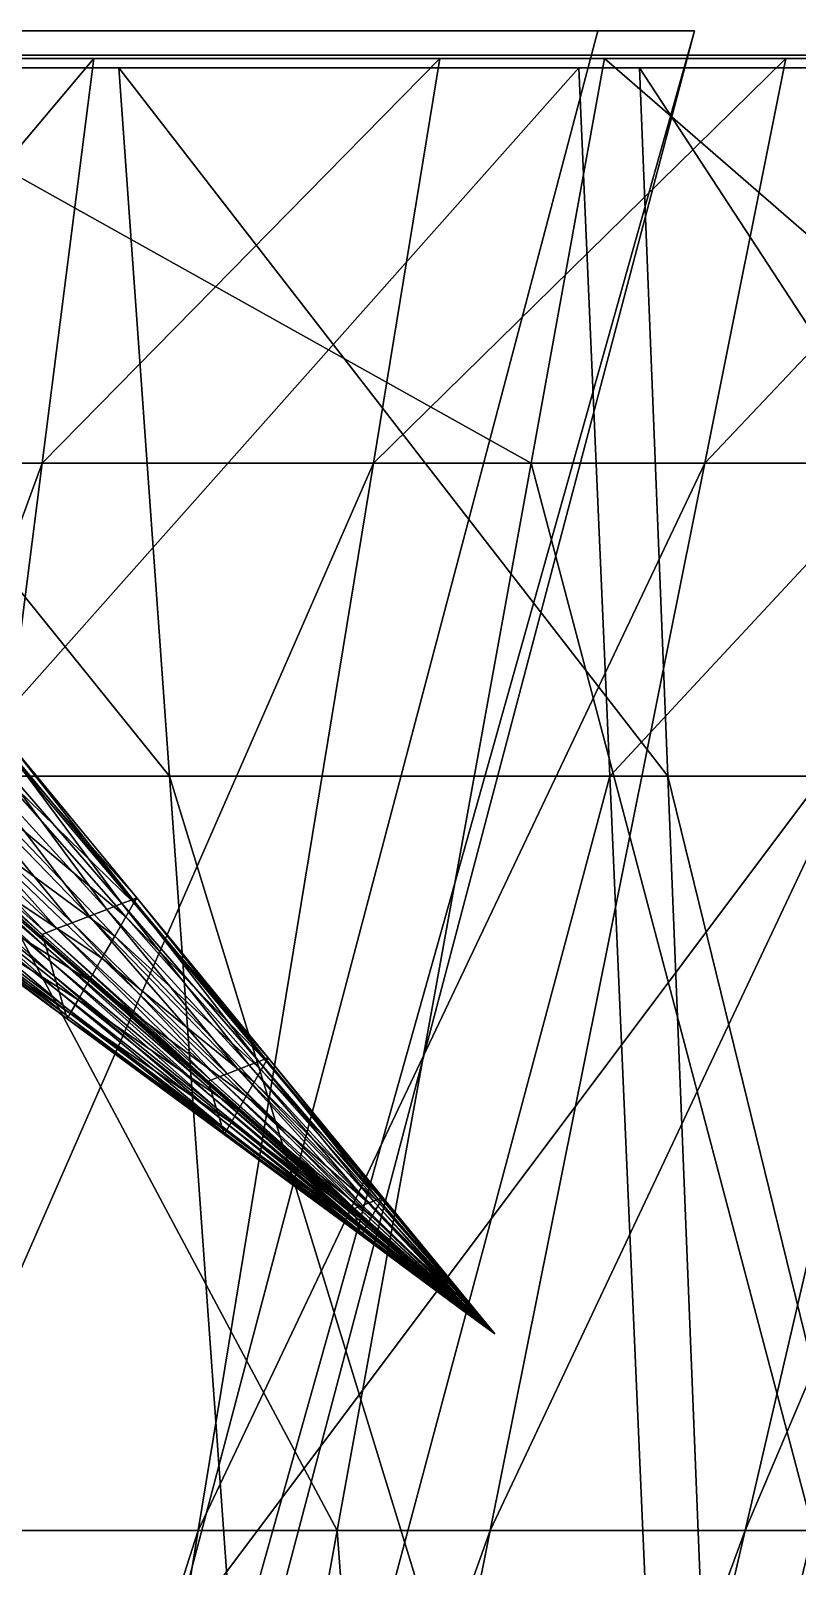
# Model space of a CAD drawing. Header units: metres. Extents: x -2.35 to 2.28, y -2.72 to 2.54.
# Drawn here: x 1.5047 to 1.7489, y 2.0543 to 2.5432 of the extents above; entities that cross this region are included whole.
import ezdxf

# ---------------------------------------------------------------- set-up
doc = ezdxf.new("R2010")
doc.units = ezdxf.units.M

msp = doc.modelspace()

# ---------------------------------------------------------------- linework, layer by layer
at = {"layer": 'Prism'}
for points in [[(1.68537, 2.54319, 0.47662), (0.76472, 2.54319, 0.90749), (0.73393, 2.54319, 0.82292)], [(1.20965, 0.74319, 0.64977), (1.68537, 2.54319, 0.47662), (0.73393, 2.54319, 0.82292)], [(1.68537, 2.54319, 0.47662), (1.71615, 2.54319, 0.56119), (0.76472, 2.54319, 0.90749)], [(1.71615, 2.54319, 0.56119), (1.24044, 0.74319, 0.73434), (0.76472, 2.54319, 0.90749)], [(1.20965, 0.74319, 0.64977), (1.71615, 2.54319, 0.56119), (1.68537, 2.54319, 0.47662)], [(1.20965, 0.74319, 0.64977), (1.24044, 0.74319, 0.73434), (1.71615, 2.54319, 0.56119)]]:
    msp.add_3dface(points, dxfattribs=at)
at = {"layer": 'Prism 3'}
for points in [[(1.92924, 0.43542, 0.19753), (-0.03951, 2.53542, -0.2356), (-0.03951, 0.43542, -0.2356)], [(1.92924, 0.43542, 0.19753), (1.92924, 2.53542, 0.19753), (-0.03951, 2.53542, -0.2356)], [(-0.03951, 2.53542, -0.2356), (1.92924, 2.53542, 0.19753), (0.35424, 2.53542, 0.77503)], [(0.35424, 0.43542, 0.77503), (1.92924, 2.53542, 0.19753), (1.92924, 0.43542, 0.19753)], [(0.35424, 0.43542, 0.77503), (0.35424, 2.53542, 0.77503), (1.92924, 2.53542, 0.19753)]]:
    msp.add_3dface(points, dxfattribs=at)
at = {"layer": 'Pyramid 1'}
for points in [[(1.42861, 2.53439, 0.8659), (1.1424, 2.53439, 0.465), (1.52479, 2.53439, 0.73502)], [(1.1424, 2.53439, 0.465), (1.43353, 2.53439, 0.35904), (1.52479, 2.53439, 0.73502)], [(1.41632, 2.40549, 0.84867), (1.52479, 2.53439, 0.73502), (1.50835, 2.40549, 0.72342)], [(1.41632, 2.40549, 0.84867), (1.42861, 2.53439, 0.8659), (1.52479, 2.53439, 0.73502)], [(1.66408, 2.40549, 0.27513), (1.43353, 2.53439, 0.35904), (1.42102, 2.40549, 0.36359)], [(1.66408, 2.40549, 0.27513), (1.6875, 2.53439, 0.2666), (1.43353, 2.53439, 0.35904)], [(1.43353, 2.53439, 0.35904), (1.74527, 2.53439, 0.43497), (1.63503, 2.53439, 0.585)], [(1.43353, 2.53439, 0.35904), (1.63503, 2.53439, 0.585), (1.52479, 2.53439, 0.73502)], [(1.43353, 2.53439, 0.35904), (1.6875, 2.53439, 0.2666), (1.74527, 2.53439, 0.43497)], [(1.50835, 2.40549, 0.72342), (1.63503, 2.53439, 0.585), (1.61386, 2.40549, 0.57984)], [(1.50835, 2.40549, 0.72342), (1.52479, 2.53439, 0.73502), (1.63503, 2.53439, 0.585)], [(1.61386, 2.40549, 0.57984), (1.74527, 2.53439, 0.43497), (1.71937, 2.40549, 0.43626)], [(1.61386, 2.40549, 0.57984), (1.63503, 2.53439, 0.585), (1.74527, 2.53439, 0.43497)], [(1.83599, 2.40549, 0.21255), (1.6875, 2.53439, 0.2666), (1.66408, 2.40549, 0.27513)], [(1.83599, 2.40549, 0.21255), (1.86713, 2.53439, 0.20122), (1.6875, 2.53439, 0.2666)], [(1.84144, 2.53439, 0.3041), (1.74527, 2.53439, 0.43497), (1.6875, 2.53439, 0.2666)], [(1.86713, 2.53439, 0.20122), (1.84144, 2.53439, 0.3041), (1.6875, 2.53439, 0.2666)], [(1.71937, 2.40549, 0.43626), (1.84144, 2.53439, 0.3041), (1.81141, 2.40549, 0.31101)], [(1.71937, 2.40549, 0.43626), (1.74527, 2.53439, 0.43497), (1.84144, 2.53439, 0.3041)], [(1.38389, 2.06564, 0.80326), (1.50835, 2.40549, 0.72342), (1.46504, 2.06564, 0.69283)], [(1.38389, 2.06564, 0.80326), (1.41632, 2.40549, 0.84867), (1.50835, 2.40549, 0.72342)], [(1.60233, 2.06564, 0.2976), (1.42102, 2.40549, 0.36359), (1.38804, 2.06564, 0.37559)], [(1.60233, 2.06564, 0.2976), (1.66408, 2.40549, 0.27513), (1.42102, 2.40549, 0.36359)], [(1.46504, 2.06564, 0.69283), (1.61386, 2.40549, 0.57984), (1.55806, 2.06564, 0.56625)], [(1.46504, 2.06564, 0.69283), (1.50835, 2.40549, 0.72342), (1.61386, 2.40549, 0.57984)], [(1.55806, 2.06564, 0.56625), (1.71937, 2.40549, 0.43626), (1.65108, 2.06564, 0.43967)], [(1.55806, 2.06564, 0.56625), (1.61386, 2.40549, 0.57984), (1.71937, 2.40549, 0.43626)], [(1.75389, 2.06564, 0.24244), (1.66408, 2.40549, 0.27513), (1.60233, 2.06564, 0.2976)], [(1.65108, 2.06564, 0.43967), (1.81141, 2.40549, 0.31101), (1.73222, 2.06564, 0.32924)], [(1.65108, 2.06564, 0.43967), (1.71937, 2.40549, 0.43626), (1.81141, 2.40549, 0.31101)], [(1.75389, 2.06564, 0.24244), (1.83599, 2.40549, 0.21255), (1.66408, 2.40549, 0.27513)], [(1.73222, 2.06564, 0.32924), (1.87651, 2.40549, 0.22242), (1.78961, 2.06564, 0.25114)], [(1.73222, 2.06564, 0.32924), (1.81141, 2.40549, 0.31101), (1.87651, 2.40549, 0.22242)], [(1.51503, 1.58518, 0.32938), (1.38804, 2.06564, 0.37559), (1.34142, 1.58518, 0.39256)], [(1.51503, 1.58518, 0.32938), (1.60233, 2.06564, 0.2976), (1.38804, 2.06564, 0.37559)], [(1.4038, 1.58518, 0.64959), (1.55806, 2.06564, 0.56625), (1.47916, 1.58518, 0.54703)], [(1.4038, 1.58518, 0.64959), (1.46504, 2.06564, 0.69283), (1.55806, 2.06564, 0.56625)], [(1.47916, 1.58518, 0.54703), (1.65108, 2.06564, 0.43967), (1.55452, 1.58518, 0.44447)], [(1.47916, 1.58518, 0.54703), (1.55806, 2.06564, 0.56625), (1.65108, 2.06564, 0.43967)], [(1.63782, 1.58518, 0.28468), (1.60233, 2.06564, 0.2976), (1.51503, 1.58518, 0.32938)], [(1.55452, 1.58518, 0.44447), (1.73222, 2.06564, 0.32924), (1.62026, 1.58518, 0.35501)], [(1.55452, 1.58518, 0.44447), (1.65108, 2.06564, 0.43967), (1.73222, 2.06564, 0.32924)], [(1.63782, 1.58518, 0.28468), (1.75389, 2.06564, 0.24244), (1.60233, 2.06564, 0.2976)], [(1.62026, 1.58518, 0.35501), (1.78961, 2.06564, 0.25114), (1.66676, 1.58518, 0.29173)], [(1.62026, 1.58518, 0.35501), (1.73222, 2.06564, 0.32924), (1.78961, 2.06564, 0.25114)], [(1.6844, 1.58518, 0.26773), (1.75389, 2.06564, 0.24244), (1.63782, 1.58518, 0.28468)], [(1.66676, 1.58518, 0.29173), (1.81138, 2.06564, 0.22151), (1.6844, 1.58518, 0.26773)], [(1.66676, 1.58518, 0.29173), (1.78961, 2.06564, 0.25114), (1.81138, 2.06564, 0.22151)], [(1.6844, 1.58518, 0.26773), (1.81138, 2.06564, 0.22151), (1.75389, 2.06564, 0.24244)]]:
    msp.add_3dface(points, dxfattribs=at)
at = {"layer": 'Pyramid 14'}
for points in [[(1.54894, 2.30583, -0.07875), (1.3669, 2.53141, -0.0491), (1.39021, 2.30583, -0.03912)], [(1.54894, 2.30583, -0.07875), (1.53276, 2.53141, -0.09051), (1.3669, 2.53141, -0.0491)], [(1.4596, 2.53141, 0.09583), (1.3669, 2.53141, -0.0491), (1.53276, 2.53141, -0.09051)], [(1.47892, 2.30583, 0.09959), (1.4596, 2.53141, 0.09583), (1.67925, 2.53141, 0.13853)], [(1.4596, 2.53141, 0.09583), (1.53276, 2.53141, -0.09051), (1.67925, 2.53141, 0.13853)], [(1.47892, 2.30583, 0.09959), (1.67925, 2.53141, 0.13853), (1.68913, 2.30583, 0.14045)], [(1.70766, 2.30583, -0.11837), (1.53276, 2.53141, -0.09051), (1.54894, 2.30583, -0.07875)], [(1.70766, 2.30583, -0.11837), (1.69861, 2.53141, -0.13191), (1.53276, 2.53141, -0.09051)], [(1.67925, 2.53141, 0.13853), (1.53276, 2.53141, -0.09051), (1.69861, 2.53141, -0.13191)], [(1.68913, 2.30583, 0.14045), (1.67925, 2.53141, 0.13853), (1.89889, 2.53141, 0.18122)], [(1.89889, 2.53141, 0.18122), (1.67925, 2.53141, 0.13853), (1.69861, 2.53141, -0.13191)], [(1.68913, 2.30583, 0.14045), (1.89889, 2.53141, 0.18122), (1.89934, 2.30583, 0.18131)], [(1.84613, 2.30583, -0.15294), (1.69861, 2.53141, -0.13191), (1.70766, 2.30583, -0.11837)], [(1.84613, 2.30583, -0.15294), (1.84329, 2.53141, -0.16803), (1.69861, 2.53141, -0.13191)], [(1.84329, 2.53141, -0.16803), (2.07715, 2.53141, -0.05833), (1.69861, 2.53141, -0.13191)], [(1.69861, 2.53141, -0.13191), (2.07715, 2.53141, -0.05833), (1.89889, 2.53141, 0.18122)], [(1.3682, 1.7111, 0.07807), (1.47892, 2.30583, 0.09959), (1.52987, 1.7111, 0.10949)], [(1.59159, 1.7111, -0.04773), (1.39021, 2.30583, -0.03912), (1.45165, 1.7111, -0.0128)], [(1.59159, 1.7111, -0.04773), (1.54894, 2.30583, -0.07875), (1.39021, 2.30583, -0.03912)], [(1.52987, 1.7111, 0.10949), (1.47892, 2.30583, 0.09959), (1.68913, 2.30583, 0.14045)], [(1.52987, 1.7111, 0.10949), (1.68913, 2.30583, 0.14045), (1.71519, 1.7111, 0.14551)], [(1.73153, 1.7111, -0.08267), (1.54894, 2.30583, -0.07875), (1.59159, 1.7111, -0.04773)], [(1.73153, 1.7111, -0.08267), (1.70766, 2.30583, -0.11837), (1.54894, 2.30583, -0.07875)], [(1.71519, 1.7111, 0.14551), (1.68913, 2.30583, 0.14045), (1.89934, 2.30583, 0.18131)], [(1.85361, 1.7111, -0.11314), (1.70766, 2.30583, -0.11837), (1.73153, 1.7111, -0.08267)], [(1.85361, 1.7111, -0.11314), (1.84613, 2.30583, -0.15294), (1.70766, 2.30583, -0.11837)], [(1.71519, 1.7111, 0.14551), (1.89934, 2.30583, 0.18131), (1.90052, 1.7111, 0.18154)]]:
    msp.add_3dface(points, dxfattribs=at)
at = {"layer": 'Pyramid 4'}
for points in [[(1.53719, 2.26661, 0.97192), (1.49485, 2.3174, 0.93751), (1.49662, 2.31808, 0.93552)], [(1.53848, 2.26711, 0.97047), (1.49662, 2.31808, 0.93552), (1.49532, 2.31582, 0.93465)], [(1.53719, 2.26661, 0.97192), (1.49662, 2.31808, 0.93552), (1.53848, 2.26711, 0.97047)], [(1.52341, 2.26129, 0.98741), (1.47601, 2.31012, 0.95868), (1.48358, 2.31304, 0.95018)], [(1.52894, 2.26343, 0.98119), (1.48358, 2.31304, 0.95018), (1.49018, 2.31559, 0.94276)], [(1.52341, 2.26129, 0.98741), (1.48358, 2.31304, 0.95018), (1.52894, 2.26343, 0.98119)], [(1.53377, 2.26529, 0.97576), (1.49018, 2.31559, 0.94276), (1.49485, 2.3174, 0.93751)], [(1.52894, 2.26343, 0.98119), (1.49018, 2.31559, 0.94276), (1.53377, 2.26529, 0.97576)], [(1.53753, 2.26546, 0.96983), (1.49532, 2.31582, 0.93465), (1.49189, 2.30986, 0.93235)], [(1.53377, 2.26529, 0.97576), (1.49485, 2.3174, 0.93751), (1.53719, 2.26661, 0.97192)], [(1.53848, 2.26711, 0.97047), (1.49532, 2.31582, 0.93465), (1.53753, 2.26546, 0.96983)], [(1.51787, 2.25915, 0.99363), (1.46844, 2.3072, 0.96718), (1.47601, 2.31012, 0.95868)], [(1.51787, 2.25915, 0.99363), (1.47601, 2.31012, 0.95868), (1.52341, 2.26129, 0.98741)], [(1.53502, 2.2611, 0.96815), (1.49189, 2.30986, 0.93235), (1.48703, 2.30143, 0.9291)], [(1.53753, 2.26546, 0.96983), (1.49189, 2.30986, 0.93235), (1.53502, 2.2611, 0.96815)], [(1.50833, 2.25547, 1.00435), (1.45539, 2.30216, 0.98184), (1.45717, 2.30284, 0.97985)], [(1.50962, 2.25597, 1.00289), (1.45717, 2.30284, 0.97985), (1.46184, 2.30465, 0.9746)], [(1.50833, 2.25547, 1.00435), (1.45717, 2.30284, 0.97985), (1.50962, 2.25597, 1.00289)], [(1.51304, 2.25729, 0.99905), (1.46184, 2.30465, 0.9746), (1.46844, 2.3072, 0.96718)], [(1.50962, 2.25597, 1.00289), (1.46184, 2.30465, 0.9746), (1.51304, 2.25729, 0.99905)], [(1.51304, 2.25729, 0.99905), (1.46844, 2.3072, 0.96718), (1.51787, 2.25915, 0.99363)], [(1.50867, 2.25431, 1.00225), (1.45539, 2.30216, 0.98184), (1.50833, 2.25547, 1.00435)], [(1.50867, 2.25431, 1.00225), (1.45586, 2.30058, 0.97898), (1.45539, 2.30216, 0.98184)], [(1.50958, 2.25127, 0.99674), (1.45586, 2.30058, 0.97898), (1.50867, 2.25431, 1.00225)], [(1.50958, 2.25127, 0.99674), (1.4571, 2.29643, 0.97143), (1.45586, 2.30058, 0.97898)], [(1.53147, 2.25493, 0.96577), (1.48703, 2.30143, 0.9291), (1.48147, 2.29177, 0.92538)], [(1.53502, 2.2611, 0.96815), (1.48703, 2.30143, 0.9291), (1.53147, 2.25493, 0.96577)], [(1.51086, 2.24697, 0.98893), (1.4571, 2.29643, 0.97143), (1.50958, 2.25127, 0.99674)], [(1.51086, 2.24697, 0.98893), (1.45885, 2.29055, 0.96077), (1.4571, 2.29643, 0.97143)], [(1.51232, 2.24205, 0.97999), (1.45885, 2.29055, 0.96077), (1.51086, 2.24697, 0.98893)], [(1.51232, 2.24205, 0.97999), (1.46086, 2.28381, 0.94854), (1.45885, 2.29055, 0.96077)], [(1.5274, 2.24787, 0.96305), (1.48147, 2.29177, 0.92538), (1.47591, 2.28211, 0.92165)], [(1.53147, 2.25493, 0.96577), (1.48147, 2.29177, 0.92538), (1.5274, 2.24787, 0.96305)], [(1.51379, 2.23712, 0.97105), (1.46086, 2.28381, 0.94854), (1.51232, 2.24205, 0.97999)], [(1.51379, 2.23712, 0.97105), (1.46286, 2.27707, 0.93631), (1.46086, 2.28381, 0.94854)], [(1.52333, 2.2408, 0.96033), (1.47591, 2.28211, 0.92165), (1.47105, 2.27368, 0.9184)], [(1.5274, 2.24787, 0.96305), (1.47591, 2.28211, 0.92165), (1.52333, 2.2408, 0.96033)], [(1.51507, 2.23282, 0.96324), (1.46286, 2.27707, 0.93631), (1.51379, 2.23712, 0.97105)], [(1.51507, 2.23282, 0.96324), (1.46461, 2.27119, 0.92564), (1.46286, 2.27707, 0.93631)], [(1.51978, 2.23464, 0.95795), (1.47105, 2.27368, 0.9184), (1.46762, 2.26772, 0.91611)], [(1.52333, 2.2408, 0.96033), (1.47105, 2.27368, 0.9184), (1.51978, 2.23464, 0.95795)], [(1.51597, 2.22978, 0.95772), (1.46461, 2.27119, 0.92564), (1.51507, 2.23282, 0.96324)], [(1.51597, 2.22978, 0.95772), (1.46585, 2.26704, 0.9181), (1.46461, 2.27119, 0.92564)], [(1.51632, 2.22862, 0.95563), (1.46585, 2.26704, 0.9181), (1.51597, 2.22978, 0.95772)], [(1.51632, 2.22862, 0.95563), (1.46632, 2.26546, 0.91523), (1.46585, 2.26704, 0.9181)], [(1.51727, 2.23028, 0.95627), (1.46762, 2.26772, 0.91611), (1.46632, 2.26546, 0.91523)], [(1.51727, 2.23028, 0.95627), (1.46632, 2.26546, 0.91523), (1.51632, 2.22862, 0.95563)], [(1.51978, 2.23464, 0.95795), (1.46762, 2.26772, 0.91611), (1.51727, 2.23028, 0.95627)], [(1.57431, 2.21381, 1.0122), (1.52894, 2.26343, 0.98119), (1.53377, 2.26529, 0.97576)], [(1.57736, 2.21499, 1.00877), (1.53377, 2.26529, 0.97576), (1.53719, 2.26661, 0.97192)], [(1.57431, 2.21381, 1.0122), (1.53377, 2.26529, 0.97576), (1.57736, 2.21499, 1.00877)], [(1.57974, 2.2151, 1.00501), (1.53753, 2.26546, 0.96983), (1.53502, 2.2611, 0.96815)], [(1.57952, 2.21583, 1.00634), (1.53719, 2.26661, 0.97192), (1.53848, 2.26711, 0.97047)], [(1.57736, 2.21499, 1.00877), (1.53719, 2.26661, 0.97192), (1.57952, 2.21583, 1.00634)], [(1.58034, 2.21614, 1.00542), (1.53848, 2.26711, 0.97047), (1.53753, 2.26546, 0.96983)], [(1.58034, 2.21614, 1.00542), (1.53753, 2.26546, 0.96983), (1.57974, 2.2151, 1.00501)], [(1.57952, 2.21583, 1.00634), (1.53848, 2.26711, 0.97047), (1.58034, 2.21614, 1.00542)], [(1.56424, 2.20993, 1.02351), (1.51304, 2.25729, 0.99905), (1.51787, 2.25915, 0.99363)], [(1.5673, 2.21111, 1.02007), (1.51787, 2.25915, 0.99363), (1.52341, 2.26129, 0.98741)], [(1.56424, 2.20993, 1.02351), (1.51787, 2.25915, 0.99363), (1.5673, 2.21111, 1.02007)], [(1.5708, 2.21246, 1.01614), (1.52341, 2.26129, 0.98741), (1.52894, 2.26343, 0.98119)], [(1.5673, 2.21111, 1.02007), (1.52341, 2.26129, 0.98741), (1.5708, 2.21246, 1.01614)], [(1.5708, 2.21246, 1.01614), (1.52894, 2.26343, 0.98119), (1.57431, 2.21381, 1.0122)], [(1.57815, 2.21234, 1.00395), (1.53502, 2.2611, 0.96815), (1.53147, 2.25493, 0.96577)], [(1.57974, 2.2151, 1.00501), (1.53502, 2.2611, 0.96815), (1.57815, 2.21234, 1.00395)], [(1.56126, 2.20877, 1.02686), (1.50833, 2.25547, 1.00435), (1.50962, 2.25597, 1.00289)], [(1.56148, 2.20804, 1.02553), (1.50833, 2.25547, 1.00435), (1.56126, 2.20877, 1.02686)], [(1.56148, 2.20804, 1.02553), (1.50867, 2.25431, 1.00225), (1.50833, 2.25547, 1.00435)], [(1.56205, 2.20612, 1.02204), (1.50867, 2.25431, 1.00225), (1.56148, 2.20804, 1.02553)], [(1.56205, 2.20612, 1.02204), (1.50958, 2.25127, 0.99674), (1.50867, 2.25431, 1.00225)], [(1.56208, 2.20909, 1.02593), (1.50962, 2.25597, 1.00289), (1.51304, 2.25729, 0.99905)], [(1.56126, 2.20877, 1.02686), (1.50962, 2.25597, 1.00289), (1.56208, 2.20909, 1.02593)], [(1.56208, 2.20909, 1.02593), (1.51304, 2.25729, 0.99905), (1.56424, 2.20993, 1.02351)], [(1.57591, 2.20844, 1.00244), (1.53147, 2.25493, 0.96577), (1.5274, 2.24787, 0.96305)], [(1.57815, 2.21234, 1.00395), (1.53147, 2.25493, 0.96577), (1.57591, 2.20844, 1.00244)], [(1.56286, 2.2034, 1.0171), (1.50958, 2.25127, 0.99674), (1.56205, 2.20612, 1.02204)], [(1.56286, 2.2034, 1.0171), (1.51086, 2.24697, 0.98893), (1.50958, 2.25127, 0.99674)], [(1.56379, 2.20028, 1.01144), (1.51086, 2.24697, 0.98893), (1.56286, 2.2034, 1.0171)], [(1.56379, 2.20028, 1.01144), (1.51232, 2.24205, 0.97999), (1.51086, 2.24697, 0.98893)], [(1.57333, 2.20397, 1.00072), (1.5274, 2.24787, 0.96305), (1.52333, 2.2408, 0.96033)], [(1.57591, 2.20844, 1.00244), (1.5274, 2.24787, 0.96305), (1.57333, 2.20397, 1.00072)], [(1.56472, 2.19716, 1.00578), (1.51232, 2.24205, 0.97999), (1.56379, 2.20028, 1.01144)], [(1.56472, 2.19716, 1.00578), (1.51379, 2.23712, 0.97105), (1.51232, 2.24205, 0.97999)], [(1.57075, 2.19949, 0.999), (1.52333, 2.2408, 0.96033), (1.51978, 2.23464, 0.95795)], [(1.57333, 2.20397, 1.00072), (1.52333, 2.2408, 0.96033), (1.57075, 2.19949, 0.999)], [(1.56553, 2.19444, 1.00084), (1.51379, 2.23712, 0.97105), (1.56472, 2.19716, 1.00578)], [(1.56553, 2.19444, 1.00084), (1.51507, 2.23282, 0.96324), (1.51379, 2.23712, 0.97105)], [(1.56851, 2.19559, 0.99749), (1.51978, 2.23464, 0.95795), (1.51727, 2.23028, 0.95627)], [(1.57075, 2.19949, 0.999), (1.51978, 2.23464, 0.95795), (1.56851, 2.19559, 0.99749)], [(1.5661, 2.19252, 0.99735), (1.51507, 2.23282, 0.96324), (1.56553, 2.19444, 1.00084)], [(1.5661, 2.19252, 0.99735), (1.51597, 2.22978, 0.95772), (1.51507, 2.23282, 0.96324)], [(1.56632, 2.19179, 0.99603), (1.51597, 2.22978, 0.95772), (1.5661, 2.19252, 0.99735)], [(1.56632, 2.19179, 0.99603), (1.51632, 2.22862, 0.95563), (1.51597, 2.22978, 0.95772)], [(1.56692, 2.19283, 0.99643), (1.51727, 2.23028, 0.95627), (1.51632, 2.22862, 0.95563)], [(1.56851, 2.19559, 0.99749), (1.51727, 2.23028, 0.95627), (1.56692, 2.19283, 0.99643)], [(1.56692, 2.19283, 0.99643), (1.51632, 2.22862, 0.95563), (1.56632, 2.19179, 0.99603)], [(1.61388, 2.17053, 1.03925), (1.57431, 2.21381, 1.0122), (1.57736, 2.21499, 1.00877)], [(1.61539, 2.17111, 1.03756), (1.57736, 2.21499, 1.00877), (1.57952, 2.21583, 1.00634)], [(1.61388, 2.17053, 1.03925), (1.57736, 2.21499, 1.00877), (1.61539, 2.17111, 1.03756)], [(1.61656, 2.17116, 1.0357), (1.57974, 2.2151, 1.00501), (1.57815, 2.21234, 1.00395)], [(1.61645, 2.17152, 1.03636), (1.57952, 2.21583, 1.00634), (1.58034, 2.21614, 1.00542)], [(1.61539, 2.17111, 1.03756), (1.57952, 2.21583, 1.00634), (1.61645, 2.17152, 1.03636)], [(1.61686, 2.17168, 1.0359), (1.58034, 2.21614, 1.00542), (1.57974, 2.2151, 1.00501)], [(1.61686, 2.17168, 1.0359), (1.57974, 2.2151, 1.00501), (1.61656, 2.17116, 1.0357)], [(1.61645, 2.17152, 1.03636), (1.58034, 2.21614, 1.00542), (1.61686, 2.17168, 1.0359)], [(1.60784, 2.1682, 1.04604), (1.56208, 2.20909, 1.02593), (1.56424, 2.20993, 1.02351)], [(1.60891, 2.16861, 1.04484), (1.56424, 2.20993, 1.02351), (1.5673, 2.21111, 1.02007)], [(1.60784, 2.1682, 1.04604), (1.56424, 2.20993, 1.02351), (1.60891, 2.16861, 1.04484)], [(1.61042, 2.16919, 1.04314), (1.5673, 2.21111, 1.02007), (1.5708, 2.21246, 1.01614)], [(1.60891, 2.16861, 1.04484), (1.5673, 2.21111, 1.02007), (1.61042, 2.16919, 1.04314)], [(1.61215, 2.16986, 1.0412), (1.5708, 2.21246, 1.01614), (1.57431, 2.21381, 1.0122)], [(1.61042, 2.16919, 1.04314), (1.5708, 2.21246, 1.01614), (1.61215, 2.16986, 1.0412)], [(1.61215, 2.16986, 1.0412), (1.57431, 2.21381, 1.0122), (1.61388, 2.17053, 1.03925)], [(1.61578, 2.1698, 1.03518), (1.57815, 2.21234, 1.00395), (1.57591, 2.20844, 1.00244)], [(1.61656, 2.17116, 1.0357), (1.57815, 2.21234, 1.00395), (1.61578, 2.1698, 1.03518)], [(1.60744, 2.16804, 1.04649), (1.56126, 2.20877, 1.02686), (1.56208, 2.20909, 1.02593)], [(1.60754, 2.16768, 1.04584), (1.56126, 2.20877, 1.02686), (1.60744, 2.16804, 1.04649)], [(1.60754, 2.16768, 1.04584), (1.56148, 2.20804, 1.02553), (1.56126, 2.20877, 1.02686)], [(1.60783, 2.16673, 1.04411), (1.56148, 2.20804, 1.02553), (1.60754, 2.16768, 1.04584)], [(1.60783, 2.16673, 1.04411), (1.56205, 2.20612, 1.02204), (1.56148, 2.20804, 1.02553)], [(1.60823, 2.16539, 1.04167), (1.56205, 2.20612, 1.02204), (1.60783, 2.16673, 1.04411)], [(1.60823, 2.16539, 1.04167), (1.56286, 2.2034, 1.0171), (1.56205, 2.20612, 1.02204)], [(1.60744, 2.16804, 1.04649), (1.56208, 2.20909, 1.02593), (1.60784, 2.1682, 1.04604)], [(1.61467, 2.16788, 1.03444), (1.57591, 2.20844, 1.00244), (1.57333, 2.20397, 1.00072)], [(1.61578, 2.1698, 1.03518), (1.57591, 2.20844, 1.00244), (1.61467, 2.16788, 1.03444)], [(1.60868, 2.16385, 1.03888), (1.56286, 2.2034, 1.0171), (1.60823, 2.16539, 1.04167)], [(1.60868, 2.16385, 1.03888), (1.56379, 2.20028, 1.01144), (1.56286, 2.2034, 1.0171)], [(1.60914, 2.16231, 1.03608), (1.56379, 2.20028, 1.01144), (1.60868, 2.16385, 1.03888)], [(1.60914, 2.16231, 1.03608), (1.56472, 2.19716, 1.00578), (1.56379, 2.20028, 1.01144)], [(1.6134, 2.16567, 1.03358), (1.57333, 2.20397, 1.00072), (1.57075, 2.19949, 0.999)], [(1.61467, 2.16788, 1.03444), (1.57333, 2.20397, 1.00072), (1.6134, 2.16567, 1.03358)], [(1.60954, 2.16096, 1.03364), (1.56472, 2.19716, 1.00578), (1.60914, 2.16231, 1.03608)], [(1.60954, 2.16096, 1.03364), (1.56553, 2.19444, 1.00084), (1.56472, 2.19716, 1.00578)], [(1.61101, 2.16153, 1.03199), (1.56851, 2.19559, 0.99749), (1.56692, 2.19283, 0.99643)], [(1.61212, 2.16346, 1.03273), (1.57075, 2.19949, 0.999), (1.56851, 2.19559, 0.99749)], [(1.61212, 2.16346, 1.03273), (1.56851, 2.19559, 0.99749), (1.61101, 2.16153, 1.03199)], [(1.6134, 2.16567, 1.03358), (1.57075, 2.19949, 0.999), (1.61212, 2.16346, 1.03273)], [(1.60983, 2.16001, 1.03192), (1.56553, 2.19444, 1.00084), (1.60954, 2.16096, 1.03364)], [(1.60983, 2.16001, 1.03192), (1.5661, 2.19252, 0.99735), (1.56553, 2.19444, 1.00084)], [(1.60993, 2.15965, 1.03127), (1.5661, 2.19252, 0.99735), (1.60983, 2.16001, 1.03192)], [(1.60993, 2.15965, 1.03127), (1.56632, 2.19179, 0.99603), (1.5661, 2.19252, 0.99735)], [(1.61023, 2.16017, 1.03147), (1.56692, 2.19283, 0.99643), (1.56632, 2.19179, 0.99603)], [(1.61023, 2.16017, 1.03147), (1.56632, 2.19179, 0.99603), (1.60993, 2.15965, 1.03127)], [(1.61101, 2.16153, 1.03199), (1.56692, 2.19283, 0.99643), (1.61023, 2.16017, 1.03147)], [(1.64187, 2.13991, 1.05839), (1.61388, 2.17053, 1.03925), (1.61539, 2.17111, 1.03756)], [(1.64228, 2.14008, 1.05792), (1.61539, 2.17111, 1.03756), (1.61645, 2.17152, 1.03636)], [(1.64187, 2.13991, 1.05839), (1.61539, 2.17111, 1.03756), (1.64228, 2.14008, 1.05792)], [(1.64261, 2.14009, 1.05741), (1.61656, 2.17116, 1.0357), (1.61578, 2.1698, 1.03518)], [(1.64258, 2.14019, 1.05759), (1.61645, 2.17152, 1.03636), (1.61686, 2.17168, 1.0359)], [(1.64228, 2.14008, 1.05792), (1.61645, 2.17152, 1.03636), (1.64258, 2.14019, 1.05759)], [(1.64269, 2.14023, 1.05747), (1.61686, 2.17168, 1.0359), (1.61656, 2.17116, 1.0357)], [(1.64269, 2.14023, 1.05747), (1.61656, 2.17116, 1.0357), (1.64261, 2.14009, 1.05741)], [(1.64258, 2.14019, 1.05759), (1.61686, 2.17168, 1.0359), (1.64269, 2.14023, 1.05747)], [(1.6401, 2.13923, 1.06038), (1.60744, 2.16804, 1.04649), (1.60784, 2.1682, 1.04604)], [(1.64013, 2.13913, 1.0602), (1.60744, 2.16804, 1.04649), (1.6401, 2.13923, 1.06038)], [(1.64013, 2.13913, 1.0602), (1.60754, 2.16768, 1.04584), (1.60744, 2.16804, 1.04649)], [(1.6402, 2.13887, 1.05972), (1.60754, 2.16768, 1.04584), (1.64013, 2.13913, 1.0602)], [(1.6402, 2.13887, 1.05972), (1.60783, 2.16673, 1.04411), (1.60754, 2.16768, 1.04584)], [(1.64031, 2.1385, 1.05905), (1.60783, 2.16673, 1.04411), (1.6402, 2.13887, 1.05972)], [(1.64031, 2.1385, 1.05905), (1.60823, 2.16539, 1.04167), (1.60783, 2.16673, 1.04411)], [(1.64021, 2.13927, 1.06025), (1.60784, 2.1682, 1.04604), (1.60891, 2.16861, 1.04484)], [(1.6401, 2.13923, 1.06038), (1.60784, 2.1682, 1.04604), (1.64021, 2.13927, 1.06025)], [(1.6405, 2.13939, 1.05992), (1.60891, 2.16861, 1.04484), (1.61042, 2.16919, 1.04314)], [(1.64021, 2.13927, 1.06025), (1.60891, 2.16861, 1.04484), (1.6405, 2.13939, 1.05992)], [(1.64092, 2.13955, 1.05946), (1.61042, 2.16919, 1.04314), (1.61215, 2.16986, 1.0412)], [(1.6405, 2.13939, 1.05992), (1.61042, 2.16919, 1.04314), (1.64092, 2.13955, 1.05946)], [(1.64139, 2.13973, 1.05892), (1.61215, 2.16986, 1.0412), (1.61388, 2.17053, 1.03925)], [(1.64092, 2.13955, 1.05946), (1.61215, 2.16986, 1.0412), (1.64139, 2.13973, 1.05892)], [(1.64209, 2.13919, 1.05706), (1.61467, 2.16788, 1.03444), (1.6134, 2.16567, 1.03358)], [(1.64139, 2.13973, 1.05892), (1.61388, 2.17053, 1.03925), (1.64187, 2.13991, 1.05839)], [(1.64239, 2.13971, 1.05727), (1.61578, 2.1698, 1.03518), (1.61467, 2.16788, 1.03444)], [(1.64239, 2.13971, 1.05727), (1.61467, 2.16788, 1.03444), (1.64209, 2.13919, 1.05706)], [(1.64261, 2.14009, 1.05741), (1.61578, 2.1698, 1.03518), (1.64239, 2.13971, 1.05727)], [(1.64044, 2.13808, 1.05828), (1.60823, 2.16539, 1.04167), (1.64031, 2.1385, 1.05905)], [(1.64044, 2.13808, 1.05828), (1.60868, 2.16385, 1.03888), (1.60823, 2.16539, 1.04167)], [(1.64057, 2.13765, 1.05752), (1.60868, 2.16385, 1.03888), (1.64044, 2.13808, 1.05828)], [(1.64057, 2.13765, 1.05752), (1.60914, 2.16231, 1.03608), (1.60868, 2.16385, 1.03888)], [(1.64068, 2.13728, 1.05685), (1.60914, 2.16231, 1.03608), (1.64057, 2.13765, 1.05752)], [(1.64068, 2.13728, 1.05685), (1.60954, 2.16096, 1.03364), (1.60914, 2.16231, 1.03608)], [(1.64108, 2.13744, 1.05639), (1.61101, 2.16153, 1.03199), (1.61023, 2.16017, 1.03147)], [(1.64139, 2.13797, 1.05659), (1.61212, 2.16346, 1.03273), (1.61101, 2.16153, 1.03199)], [(1.64139, 2.13797, 1.05659), (1.61101, 2.16153, 1.03199), (1.64108, 2.13744, 1.05639)], [(1.64174, 2.13858, 1.05683), (1.6134, 2.16567, 1.03358), (1.61212, 2.16346, 1.03273)], [(1.64174, 2.13858, 1.05683), (1.61212, 2.16346, 1.03273), (1.64139, 2.13797, 1.05659)], [(1.64209, 2.13919, 1.05706), (1.6134, 2.16567, 1.03358), (1.64174, 2.13858, 1.05683)], [(1.64075, 2.13702, 1.05637), (1.60954, 2.16096, 1.03364), (1.64068, 2.13728, 1.05685)], [(1.64075, 2.13702, 1.05637), (1.60983, 2.16001, 1.03192), (1.60954, 2.16096, 1.03364)], [(1.64078, 2.13692, 1.05619), (1.60983, 2.16001, 1.03192), (1.64075, 2.13702, 1.05637)], [(1.64078, 2.13692, 1.05619), (1.60993, 2.15965, 1.03127), (1.60983, 2.16001, 1.03192)], [(1.64087, 2.13707, 1.05625), (1.61023, 2.16017, 1.03147), (1.60993, 2.15965, 1.03127)], [(1.64087, 2.13707, 1.05625), (1.60993, 2.15965, 1.03127), (1.64078, 2.13692, 1.05619)], [(1.64108, 2.13744, 1.05639), (1.61023, 2.16017, 1.03147), (1.64087, 2.13707, 1.05625)], [(1.65249, 2.1283, 1.06565), (1.6401, 2.13923, 1.06038), (1.64021, 2.13927, 1.06025)], [(1.65249, 2.1283, 1.06565), (1.6401, 2.13923, 1.06038), (1.65249, 2.1283, 1.06565)], [(1.65249, 2.1283, 1.06565), (1.64013, 2.13913, 1.0602), (1.6401, 2.13923, 1.06038)], [(1.65249, 2.1283, 1.06565), (1.64013, 2.13913, 1.0602), (1.65249, 2.1283, 1.06565)], [(1.65249, 2.1283, 1.06565), (1.6402, 2.13887, 1.05972), (1.64013, 2.13913, 1.0602)], [(1.65249, 2.1283, 1.06565), (1.6402, 2.13887, 1.05972), (1.65249, 2.1283, 1.06565)], [(1.65249, 2.1283, 1.06565), (1.64031, 2.1385, 1.05905), (1.6402, 2.13887, 1.05972)], [(1.65249, 2.1283, 1.06565), (1.64021, 2.13927, 1.06025), (1.6405, 2.13939, 1.05992)], [(1.65249, 2.1283, 1.06565), (1.64021, 2.13927, 1.06025), (1.65249, 2.1283, 1.06565)], [(1.65249, 2.1283, 1.06565), (1.64031, 2.1385, 1.05905), (1.65249, 2.1283, 1.06565)], [(1.65249, 2.1283, 1.06565), (1.64044, 2.13808, 1.05828), (1.64031, 2.1385, 1.05905)], [(1.65249, 2.1283, 1.06565), (1.64044, 2.13808, 1.05828), (1.65249, 2.1283, 1.06565)], [(1.65249, 2.1283, 1.06565), (1.64057, 2.13765, 1.05752), (1.64044, 2.13808, 1.05828)], [(1.65249, 2.1283, 1.06565), (1.6405, 2.13939, 1.05992), (1.64092, 2.13955, 1.05946)], [(1.65249, 2.1283, 1.06565), (1.6405, 2.13939, 1.05992), (1.65249, 2.1283, 1.06565)], [(1.65249, 2.1283, 1.06565), (1.64057, 2.13765, 1.05752), (1.65249, 2.1283, 1.06565)], [(1.65249, 2.1283, 1.06565), (1.64068, 2.13728, 1.05685), (1.64057, 2.13765, 1.05752)], [(1.65249, 2.1283, 1.06565), (1.64068, 2.13728, 1.05685), (1.65249, 2.1283, 1.06565)], [(1.65249, 2.1283, 1.06565), (1.64075, 2.13702, 1.05637), (1.64068, 2.13728, 1.05685)], [(1.65249, 2.1283, 1.06565), (1.64075, 2.13702, 1.05637), (1.65249, 2.1283, 1.06565)], [(1.65249, 2.1283, 1.06565), (1.64078, 2.13692, 1.05619), (1.64075, 2.13702, 1.05637)], [(1.65249, 2.1283, 1.06565), (1.64087, 2.13707, 1.05625), (1.64078, 2.13692, 1.05619)], [(1.65249, 2.1283, 1.06565), (1.64078, 2.13692, 1.05619), (1.65249, 2.1283, 1.06565)], [(1.65249, 2.1283, 1.06565), (1.64108, 2.13744, 1.05639), (1.64087, 2.13707, 1.05625)], [(1.65249, 2.1283, 1.06565), (1.64087, 2.13707, 1.05625), (1.65249, 2.1283, 1.06565)], [(1.65249, 2.1283, 1.06565), (1.64092, 2.13955, 1.05946), (1.64139, 2.13973, 1.05892)], [(1.65249, 2.1283, 1.06565), (1.64092, 2.13955, 1.05946), (1.65249, 2.1283, 1.06565)], [(1.65249, 2.1283, 1.06565), (1.64139, 2.13797, 1.05659), (1.64108, 2.13744, 1.05639)], [(1.65249, 2.1283, 1.06565), (1.64108, 2.13744, 1.05639), (1.65249, 2.1283, 1.06565)], [(1.65249, 2.1283, 1.06565), (1.64139, 2.13973, 1.05892), (1.64187, 2.13991, 1.05839)], [(1.65249, 2.1283, 1.06565), (1.64139, 2.13973, 1.05892), (1.65249, 2.1283, 1.06565)], [(1.65249, 2.1283, 1.06565), (1.64174, 2.13858, 1.05683), (1.64139, 2.13797, 1.05659)], [(1.65249, 2.1283, 1.06565), (1.64139, 2.13797, 1.05659), (1.65249, 2.1283, 1.06565)], [(1.65249, 2.1283, 1.06565), (1.64209, 2.13919, 1.05706), (1.64174, 2.13858, 1.05683)], [(1.65249, 2.1283, 1.06565), (1.64174, 2.13858, 1.05683), (1.65249, 2.1283, 1.06565)], [(1.65249, 2.1283, 1.06565), (1.64187, 2.13991, 1.05839), (1.64228, 2.14008, 1.05792)], [(1.65249, 2.1283, 1.06565), (1.64187, 2.13991, 1.05839), (1.65249, 2.1283, 1.06565)], [(1.65249, 2.1283, 1.06565), (1.64239, 2.13971, 1.05727), (1.64209, 2.13919, 1.05706)], [(1.65249, 2.1283, 1.06565), (1.64209, 2.13919, 1.05706), (1.65249, 2.1283, 1.06565)], [(1.65249, 2.1283, 1.06565), (1.64228, 2.14008, 1.05792), (1.64258, 2.14019, 1.05759)], [(1.65249, 2.1283, 1.06565), (1.64228, 2.14008, 1.05792), (1.65249, 2.1283, 1.06565)], [(1.65249, 2.1283, 1.06565), (1.64261, 2.14009, 1.05741), (1.64239, 2.13971, 1.05727)], [(1.65249, 2.1283, 1.06565), (1.64239, 2.13971, 1.05727), (1.65249, 2.1283, 1.06565)], [(1.65249, 2.1283, 1.06565), (1.64258, 2.14019, 1.05759), (1.64269, 2.14023, 1.05747)], [(1.65249, 2.1283, 1.06565), (1.64258, 2.14019, 1.05759), (1.65249, 2.1283, 1.06565)], [(1.65249, 2.1283, 1.06565), (1.64269, 2.14023, 1.05747), (1.64261, 2.14009, 1.05741)], [(1.65249, 2.1283, 1.06565), (1.64261, 2.14009, 1.05741), (1.65249, 2.1283, 1.06565)], [(1.65249, 2.1283, 1.06565), (1.64269, 2.14023, 1.05747), (1.65249, 2.1283, 1.06565)]]:
    msp.add_3dface(points, dxfattribs=at)

doc.saveas('drawing.dxf')
